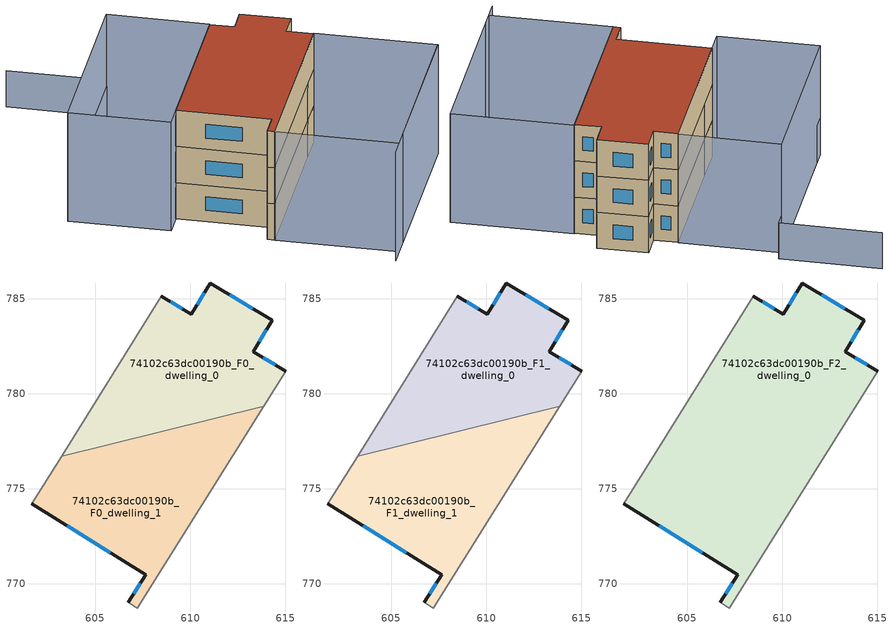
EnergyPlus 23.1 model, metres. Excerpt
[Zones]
74102c63dc00190b_F0_dwelling_0
 floor ground (EU_floor_Construction): 614.3,783.88 613.31,782.23 615.01,781.2 613.86,779.36 603.23,776.73 608.49,785.13 610.06,784.19 611.05,785.83 z0
 wall outside (EU_wall_Construction): 615.01,781.2 613.31,782.23 614.3,783.88 611.05,785.83 610.06,784.19 608.49,785.13 z0:3
 wall adiabatic (EU_wall_Construction): 613.86,779.36 615.01,781.2 / 608.49,785.13 603.23,776.73 z0:3
 wall to 74102c63dc00190b_F0_dwelling_1 (EU_wall_Construction): 603.23,776.73 613.86,779.36 z0:3
 window (EU_Window_Construction): 609.57,784.48 608.98,784.84 / 610.74,785.32 610.37,784.7 / 613.29,784.49 612.06,785.22 / 613.62,782.74 613.99,783.36 / 614.48,781.52 613.84,781.91 z0.93:2.07
74102c63dc00190b_F0_dwelling_1
 floor ground (EU_floor_Construction): 613.86,779.36 607.22,768.74 606.75,769.03 607.66,770.49 601.67,774.23 603.23,776.73 z0
 wall outside (EU_wall_Construction): 601.67,774.23 607.66,770.49 606.75,769.03 z0:3
 wall adiabatic (EU_wall_Construction): 603.23,776.73 601.67,774.23 / 606.75,769.03 607.22,768.74 613.86,779.36 z0:3
 window (EU_Window_Construction): 603.54,773.07 605.79,771.66 / 607.37,770.03 607.03,769.48 z0.93:2.07
74102c63dc00190b_F1_dwelling_0
 floor to 74102c63dc00190b_F0_dwelling_0 (EU_floor_Construction): 614.3,783.88 613.31,782.23 615.01,781.2 613.86,779.36 603.23,776.73 608.49,785.13 610.06,784.19 611.05,785.83 z3
 wall outside (EU_wall_Construction): 615.01,781.2 613.31,782.23 614.3,783.88 611.05,785.83 610.06,784.19 608.49,785.13 z3:6
 wall adiabatic (EU_wall_Construction): 613.86,779.36 615.01,781.2 / 608.49,785.13 603.23,776.73 z3:6
 wall to 74102c63dc00190b_F1_dwelling_1 (EU_wall_Construction): 603.23,776.73 613.86,779.36 z3:6
 window (EU_Window_Construction): 609.57,784.48 608.98,784.84 / 610.74,785.32 610.37,784.7 / 613.29,784.49 612.06,785.22 / 613.62,782.74 613.99,783.36 / 614.48,781.52 613.84,781.91 z3.93:5.07
74102c63dc00190b_F1_dwelling_1
 floor to 74102c63dc00190b_F0_dwelling_1 (EU_floor_Construction): 613.86,779.36 607.22,768.74 606.75,769.03 607.66,770.49 601.67,774.23 603.23,776.73 z3
 wall outside (EU_wall_Construction): 601.67,774.23 607.66,770.49 606.75,769.03 z3:6
 wall adiabatic (EU_wall_Construction): 603.23,776.73 601.67,774.23 / 606.75,769.03 607.22,768.74 613.86,779.36 z3:6
 window (EU_Window_Construction): 603.54,773.07 605.79,771.66 / 607.37,770.03 607.03,769.48 z3.93:5.07
74102c63dc00190b_F2_dwelling_0
 floor to 74102c63dc00190b_F1_dwelling_0 (EU_floor_Construction): 614.3,783.88 613.31,782.23 615.01,781.2 613.86,779.36 603.23,776.73 608.49,785.13 610.06,784.19 611.05,785.83 z6
 floor to 74102c63dc00190b_F1_dwelling_1 (EU_floor_Construction): 613.86,779.36 607.22,768.74 606.75,769.03 607.66,770.49 601.67,774.23 603.23,776.73 z6
 wall outside (EU_wall_Construction): 601.67,774.23 607.66,770.49 606.75,769.03 / 615.01,781.2 613.31,782.23 614.3,783.88 611.05,785.83 610.06,784.19 608.49,785.13 z6:9
 wall adiabatic (EU_wall_Construction): 606.75,769.03 607.22,768.74 615.01,781.2 / 608.49,785.13 601.67,774.23 z6:9
 window (EU_Window_Construction): 607.37,770.03 607.03,769.48 / 603.54,773.07 605.79,771.66 / 609.57,784.48 608.98,784.84 / 610.74,785.32 610.37,784.7 / 613.29,784.49 612.06,785.22 / 613.62,782.74 613.99,783.36 / 614.48,781.52 613.84,781.91 z6.93:8.07
 roof outside (EU_roof_Construction): 607.66,770.49 606.75,769.03 607.22,768.74 615.01,781.2 613.31,782.23 614.3,783.88 611.05,785.83 610.06,784.19 608.49,785.13 601.67,774.23 z9
shading: 614.25,762.74 622.81,776.44 / 607.22,768.74 615.06,781.28 / 615.06,781.28 622.81,776.44 / 622.81,776.44 614.97,763.89 / 614.97,763.89 607.22,768.74 / 608.54,785.23 600.71,772.69 / 600.71,772.69 594.25,776.73 / 594.25,776.73 602.08,789.26 / 602.08,789.26 608.54,785.23 z0:9; 596.17,794.1 602.62,790.05 / 602.62,790.05 594.26,776.75 z0:3
[Building]
EU S2 Campaign: North Axis=0; Terrain=City; Solar Distribution=FullExterior
[Site:Location]
Montreal-Trudeau.Intl.AP: Latitude=45.4667; Longitude=-73.75; Time Zone=-5; Elevation=36
[SizingPeriod:WeatherFileDays]
AnnualSizingPeriod: Begin Month=1; Begin Day of Month=1; End Month=12; End Day of Month=31; Day of Week for Start Day=Monday; Use Weather File Daylight Saving Period=No; Use Weather File Rain and Snow Indicators=No
[MATERIAL]
EU_InternalMass_Material: Roughness=MediumRough; Thickness=0.1; Conductivity=1; Density=1800; Specific Heat=900; Thermal Absorptance=0.9; Solar Absorptance=0.7; Visible Absorptance=0.7
[MATERIAL:NOMASS] Roughness=MediumRough; Thermal Absorptance=0.9; Solar Absorptance=0.7; Visible Absorptance=0.7
Name | Thermal Resistance
EU_wall_NoMass; EU_floor_NoMass | 1.36485
EU_roof_NoMass | 2.55992
[WINDOWMATERIAL:SIMPLEGLAZINGSYSTEM]
EU_Window_SimpleGlazing: UFactor=3.92339; Solar Heat Gain Coefficient=0.8; Visible Transmittance=0.8
[CONSTRUCTION]
EU_wall_Construction: EU_wall_NoMass
EU_roof_Construction: EU_roof_NoMass
EU_floor_Construction: EU_floor_NoMass
EU_Window_Construction: EU_Window_SimpleGlazing
EU_InternalMass_Construction: EU_InternalMass_Material
[ZONE] Type=1; Multiplier=1; Ceiling Height=autocalculate; Floor Area=autocalculate; Part of Total Floor Area=Yes
Name | Volume
74102c63dc00190b_F0_dwelling_0; 74102c63dc00190b_F1_dwelling_0 | 160.031
74102c63dc00190b_F2_dwelling_0 | 320.056
74102c63dc00190b_F0_dwelling_1; 74102c63dc00190b_F1_dwelling_1 | 160.034
[INTERNALMASS] Construction=EU_InternalMass_Construction
Name | Zone or ZoneList | Surface Area
74102c63dc00190b_F0_dwelling_0_EU_InternalMass | 74102c63dc00190b_F0_dwelling_0 | 53.3438
74102c63dc00190b_F0_dwelling_1_EU_InternalMass | 74102c63dc00190b_F0_dwelling_1 | 53.3448
74102c63dc00190b_F1_dwelling_0_EU_InternalMass | 74102c63dc00190b_F1_dwelling_0 | 53.3438
74102c63dc00190b_F1_dwelling_1_EU_InternalMass | 74102c63dc00190b_F1_dwelling_1 | 53.3448
74102c63dc00190b_F2_dwelling_0_EU_InternalMass | 74102c63dc00190b_F2_dwelling_0 | 106.687
[OTHEREQUIPMENT] Fuel Type=Electricity; Design Level Calculation Method=Watts/Area; Power per Zone Floor Area=1; Fraction Latent=0; Fraction Radiant=0; Fraction Lost=0; Carbon Dioxide Generation Rate=0; EndUse Subcategory=EU_Step8_InternalGains
Name | Zone or ZoneList or Space or SpaceList | Schedule
EU_Step8_InternalGain_74102c63dc00190b_F0_dwelling_0_f000 | 74102c63dc00190b_F0_dwelling_0 | EU_Step8_GainSchedule_74102c63dc00190b_F0_dwelling_0_f000
EU_Step8_InternalGain_74102c63dc00190b_F0_dwelling_1_f000 | 74102c63dc00190b_F0_dwelling_1 | EU_Step8_GainSchedule_74102c63dc00190b_F0_dwelling_1_f000
EU_Step8_InternalGain_74102c63dc00190b_F1_dwelling_0_f000 | 74102c63dc00190b_F1_dwelling_0 | EU_Step8_GainSchedule_74102c63dc00190b_F1_dwelling_0_f000
EU_Step8_InternalGain_74102c63dc00190b_F1_dwelling_1_f000 | 74102c63dc00190b_F1_dwelling_1 | EU_Step8_GainSchedule_74102c63dc00190b_F1_dwelling_1_f000
EU_Step8_InternalGain_74102c63dc00190b_F2_dwelling_0_f000 | 74102c63dc00190b_F2_dwelling_0 | EU_Step8_GainSchedule_74102c63dc00190b_F2_dwelling_0_f000
[ZONEVENTILATION:DESIGNFLOWRATE] Schedule=EU_AlwaysOn; Design Flow Rate Calculation Method=AirChanges/Hour; Air Changes per Hour=0.860309; Ventilation Type=Natural; Fan Pressure Rise=0; Fan Total Efficiency=1; Constant Term Coefficient=1; Temperature Term Coefficient=0; Velocity Term Coefficient=0; Velocity Squared Term Coefficient=0; Minimum Indoor Temperature=-100; Maximum Indoor Temperature=100; Delta Temperature=-100; Minimum Outdoor Temperature=-100; Maximum Outdoor Temperature=100; Maximum Wind Speed=40
Name | Zone or ZoneList or Space or SpaceList
EU_ConstantAir_74102c63dc00190b_F0_dwelling_0 | 74102c63dc00190b_F0_dwelling_0
EU_ConstantAir_74102c63dc00190b_F0_dwelling_1 | 74102c63dc00190b_F0_dwelling_1
EU_ConstantAir_74102c63dc00190b_F1_dwelling_0 | 74102c63dc00190b_F1_dwelling_0
EU_ConstantAir_74102c63dc00190b_F1_dwelling_1 | 74102c63dc00190b_F1_dwelling_1
EU_ConstantAir_74102c63dc00190b_F2_dwelling_0 | 74102c63dc00190b_F2_dwelling_0
[HVACTEMPLATE:THERMOSTAT] Constant Heating Setpoint=20; Constant Cooling Setpoint=50
EU_HeatOnly_74102c63dc00190b_F0_dwelling_0; EU_HeatOnly_74102c63dc00190b_F0_dwelling_1; EU_HeatOnly_74102c63dc00190b_F1_dwelling_0; EU_HeatOnly_74102c63dc00190b_F1_dwelling_1; EU_HeatOnly_74102c63dc00190b_F2_dwelling_0
[HVACTEMPLATE:ZONE:IDEALLOADSAIRSYSTEM] System Availability Schedule=EU_AlwaysOn; Maximum Heating Supply Air Temperature=50; Minimum Cooling Supply Air Temperature=13; Maximum Heating Supply Air Humidity Ratio=0.0156; Minimum Cooling Supply Air Humidity Ratio=0.0077; Heating Limit=NoLimit; Cooling Limit=NoLimit; Heating Availability Schedule=EU_AlwaysOn; Cooling Availability Schedule=EU_CoolingOff; Dehumidification Control Type=ConstantSensibleHeatRatio; Cooling Sensible Heat Ratio=0.7; Dehumidification Setpoint=60; Humidification Control Type=None; Humidification Setpoint=30; Outdoor Air Method=None; Outdoor Air Flow Rate per Person=0.00944; Outdoor Air Flow Rate per Zone Floor Area=0; Outdoor Air Flow Rate per Zone=0; Demand Controlled Ventilation Type=None; Outdoor Air Economizer Type=NoEconomizer; Heat Recovery Type=None; Sensible Heat Recovery Effectiveness=0.7; Latent Heat Recovery Effectiveness=0.65
Name | Template Thermostat
74102c63dc00190b_F0_dwelling_0 | EU_HeatOnly_74102c63dc00190b_F0_dwelling_0
74102c63dc00190b_F0_dwelling_1 | EU_HeatOnly_74102c63dc00190b_F0_dwelling_1
74102c63dc00190b_F1_dwelling_0 | EU_HeatOnly_74102c63dc00190b_F1_dwelling_0
74102c63dc00190b_F1_dwelling_1 | EU_HeatOnly_74102c63dc00190b_F1_dwelling_1
74102c63dc00190b_F2_dwelling_0 | EU_HeatOnly_74102c63dc00190b_F2_dwelling_0
[SIZING:ZONE] Zone Cooling Design Supply Air Temperature Input Method=SupplyAirTemperature; Zone Cooling Design Supply Air Temperature=13; Zone Heating Design Supply Air Temperature Input Method=SupplyAirTemperature; Zone Heating Design Supply Air Temperature=50; Zone Cooling Design Supply Air Humidity Ratio=0.008; Zone Heating Design Supply Air Humidity Ratio=0.008; Cooling Design Air Flow Method=DesignDay; Cooling Design Air Flow Rate=0; Cooling Minimum Air Flow per Zone Floor Area=0.000762; Cooling Minimum Air Flow=0; Cooling Minimum Air Flow Fraction=0.2; Heating Design Air Flow Method=DesignDay; Heating Design Air Flow Rate=0; Heating Maximum Air Flow per Zone Floor Area=0.002032; Heating Maximum Air Flow=0.141576; Heating Maximum Air Flow Fraction=0.3; Account for Dedicated Outdoor Air System=No; Dedicated Outdoor Air System Control Strategy=NeutralSupplyAir; Dedicated Outdoor Air Low Setpoint Temperature for Design=autosize; Dedicated Outdoor Air High Setpoint Temperature for Design=autosize; Zone Load Sizing Method=Sensible Load Only No Latent Load; Zone Latent Cooling Design Supply Air Humidity Ratio Input Method=HumidityRatioDifference; Zone Cooling Design Supply Air Humidity Ratio Difference=0.005; Zone Latent Heating Design Supply Air Humidity Ratio Input Method=HumidityRatioDifference; Zone Humidification Design Supply Air Humidity Ratio Difference=0.005
74102c63dc00190b_F0_dwelling_0; 74102c63dc00190b_F0_dwelling_1; 74102c63dc00190b_F1_dwelling_0; 74102c63dc00190b_F1_dwelling_1; 74102c63dc00190b_F2_dwelling_0
[SCHEDULE:CONSTANT]
Name | Hourly Value
EU_AlwaysOn | 1
EU_CoolingOff | 0
[SCHEDULE:FILE] Column Number=1; Rows to Skip at Top=0; Number of Hours of Data=8760; Column Separator=Comma; Interpolate to Timestep=No; Minutes per Item=60; Adjust Schedule for Daylight Savings=Yes
Name | File
EU_Step8_GainSchedule_74102c63dc00190b_F0_dwelling_0_f000 | ../../schedules/74102c63dc00190b/74102c63dc00190b_F0_dwelling_0_f000_gain.csv
EU_Step8_GainSchedule_74102c63dc00190b_F0_dwelling_1_f000 | ../../schedules/74102c63dc00190b/74102c63dc00190b_F0_dwelling_1_f000_gain.csv
EU_Step8_GainSchedule_74102c63dc00190b_F1_dwelling_0_f000 | ../../schedules/74102c63dc00190b/74102c63dc00190b_F1_dwelling_0_f000_gain.csv
EU_Step8_GainSchedule_74102c63dc00190b_F1_dwelling_1_f000 | ../../schedules/74102c63dc00190b/74102c63dc00190b_F1_dwelling_1_f000_gain.csv
EU_Step8_GainSchedule_74102c63dc00190b_F2_dwelling_0_f000 | ../../schedules/74102c63dc00190b/74102c63dc00190b_F2_dwelling_0_f000_gain.csv
